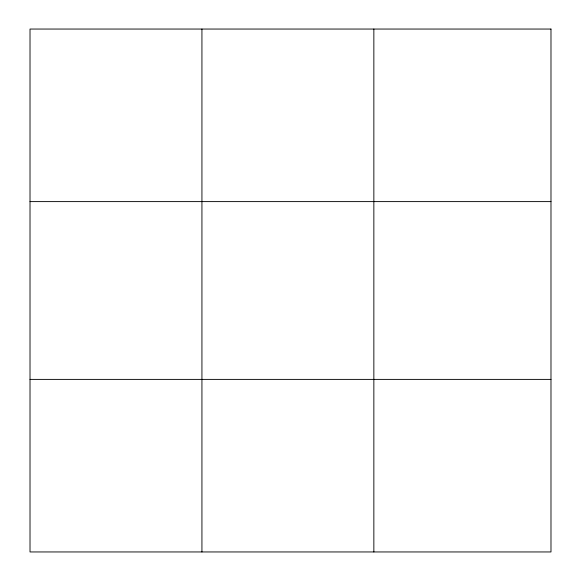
<?xml version="1.0" encoding="UTF-8"?>
<svg xmlns="http://www.w3.org/2000/svg" width="581" height="581" viewBox="0 0 581 581"><rect width="100%" height="100%" fill="white"/><g stroke="black" fill="none" stroke-linecap="round" stroke-linejoin="round"><path stroke-width="0.87" d="M201.934 29.05L201.934 551.95M373.852 29.05L373.852 551.95M30.016 201.607L550.984 201.607M30.016 379.393L550.984 379.393M550.984 29.05L550.984 551.95L30.016 551.95L30.016 29.05L550.984 29.05"/></g></svg>
